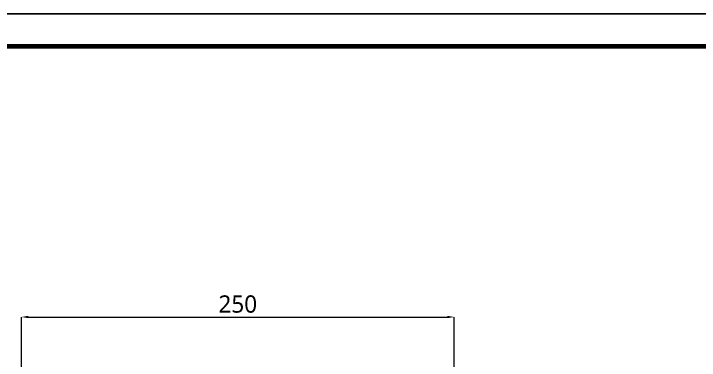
# Model space of a CAD drawing. Extents: x 16296660632 to 16296673681, y -37409619871 to -37409617503.
# Drawn here: x 16296672776.3 to 16296673172.2, y -37409617703.1 to -37409617502.7 of the extents above; entities that cross this region are included whole.
import ezdxf

# ---------------------------------------------------------------- set-up
doc = ezdxf.new("R2010")
doc.units = 0
doc.header["$LTSCALE"] = 10
doc.header["$MEASUREMENT"] = 0
doc.header["$PDMODE"] = 3
doc.header["$PDSIZE"] = -10
doc.layers.get('0').update_dxf_attribs({"linetype": 'CONTINUOUS'})
doc.layers.get('DEFPOINTS').update_dxf_attribs({"linetype": 'CONTINUOUS'})
doc.layers.add('BODY', color=7, linetype='CONTINUOUS')
doc.styles.add('Daelim Dimension', font='')
doc.styles.get('Daelim Dimension').set_extended_font_data('NanumGothic')
doc.dimstyles.new('DEFAULT', dxfattribs={"dimscale": 2, "dimtxt": 2, "dimasz": 2, "dimexe": 0, "dimexo": 2, "dimgap": 1, "dimtad": 1, "dimdec": 1, "dimzin": 9, "dimdsep": 46, "dimtxsty": 'Daelim Dimension', "dimcen": 0.5, "dimclrd": 252, "dimclre": 252, "dimclrt": 3, "dimadec": 1, "dimazin": 0, "dimtfac": 1, "dimtdec": 1, "dimtix": 1, "dimtmove": 0, "dimatfit": 3, "dimfxl": 1, "dimtolj": 1, "dimtzin": 1, "dimlwd": 9, "dimlwe": 9, "dimarcsym": 0})

# ---------------------------------------------------------------- blocks, each defined once
blk = doc.blocks.new('*D2')
at = {"layer": 'BODY', "color": 5, "lineweight": 9, "transparency": 16777216}
for p, q in [((16296672780.734381, -37409617709.244926), (16296672780.734381, -37409617678.074257)), ((16296672784.734381, -37409617678.074257), (16296673026.734381, -37409617678.074257)), ((16296673030.734381, -37409617709.244926), (16296673030.734381, -37409617678.074257))]:
    blk.add_line(p, q, dxfattribs=at)
at = {"layer": 'BODY', "color": 5, "transparency": 16777216}
for points in [[(16296672784.734381, -37409617677.4076), (16296672784.734381, -37409617678.740929), (16296672780.734381, -37409617678.074257)], [(16296673026.734381, -37409617677.4076), (16296673026.734381, -37409617678.740929), (16296673030.734381, -37409617678.074257)]]:
    blk.add_solid(points, dxfattribs=at)
at = {"layer": 'DEFPOINTS', "color": 0, "transparency": 16777216}
for p in [(16296673030.734381, -37409617678.074257), (16296672780.734381, -37409617713.244926), (16296673030.734381, -37409617713.244926)]:
    blk.add_point(p, dxfattribs=at)
at = {"layer": 'BODY', "color": 7, "transparency": 16777216, "insert": (16296672905.734381, -37409617670.630783), "char_height": 10, "attachment_point": 5, "style": 'Daelim Dimension'}
blk.add_mtext('\\A1;250', dxfattribs=at)

msp = doc.modelspace()

# ---------------------------------------------------------------- linework, layer by layer
at = {"ltscale": 0.5}
msp.add_lwpolyline([(16296672571.764351, -37409618315.300323), (16296673680.755871, -37409618315.300323), (16296673680.755871, -37409617502.721291), (16296672571.764351, -37409617502.721291)], close=True, dxfattribs=at)
at = {"color": 5, "linetype": 'ByBlock', "lineweight": 200, "const_width": 2.55528}
msp.add_lwpolyline([(16296672589.59712, -37409618280.506416), (16296673662.81472, -37409618280.506416), (16296673662.81472, -37409617521.588249), (16296672589.59712, -37409617521.588249)], close=True, dxfattribs=at)

# ---------------------------------------------------------------- dimensions: what is measured, and where the dimension line sits
at = {"layer": 'BODY', "color": 5}
dim = msp.add_linear_dim(base=(16296673030.734381, -37409617678.074257), p1=(16296672780.734381, -37409617713.244926), p2=(16296673030.734381, -37409617713.244926), dimstyle='DEFAULT', override={"dimtxt": 5, "dimclrd": 5, "dimclre": 5, "dimclrt": 7}, dxfattribs=at)
dim.commit()
dim.dimension.update_dxf_attribs({"geometry": '*D2', "text_midpoint": (16296672905.734381, -37409617670.630783)})

doc.saveas('drawing.dxf')
